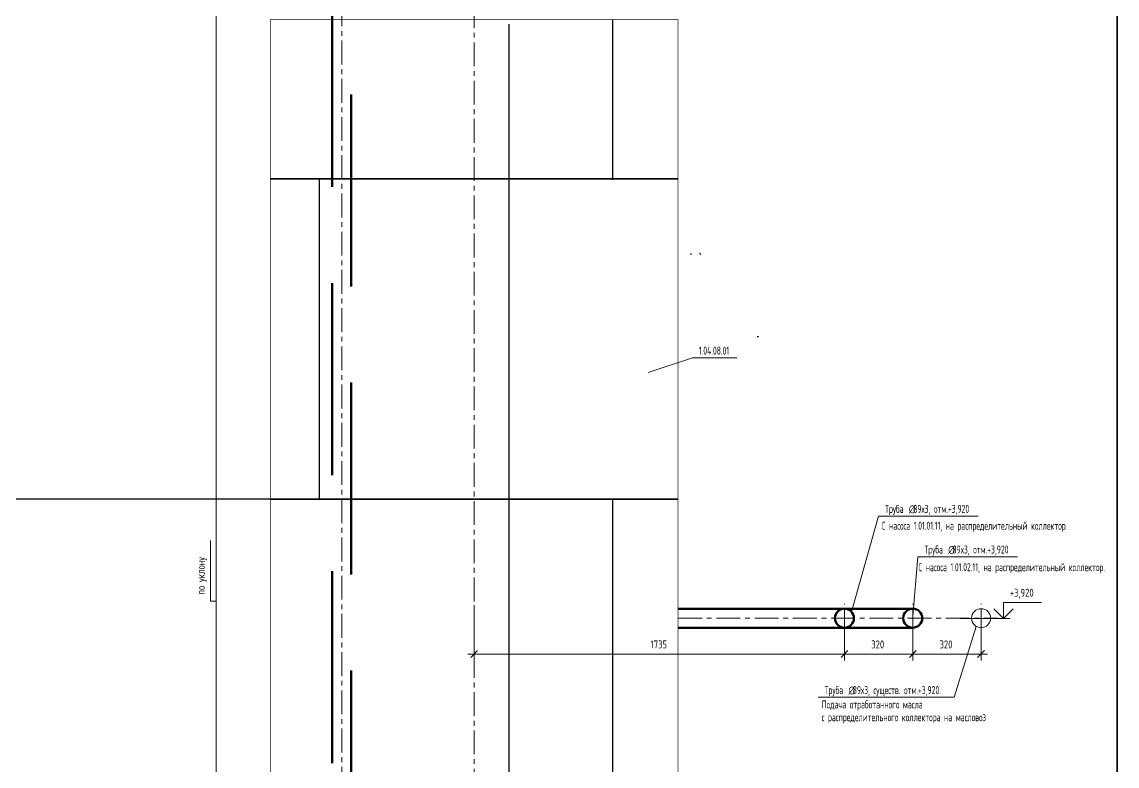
# Model space of a CAD drawing. Header units: millimetres. Extents: x -2281 to 17340, y -2563 to 4166.
# Drawn here: x 1928.9 to 2271, y 360.8 to 593.2 of the extents above; entities that cross this region are included whole.
import ezdxf

# ---------------------------------------------------------------- set-up
doc = ezdxf.new("R2010")
doc.units = ezdxf.units.MM
for name, pattern in [('K5LT32777', [0]), ('K5LT32783', [0]), ('K5LT32784', [0]), ('K5LT32821', [0]), ('K5LT32825', [90, 60, -30]), ('K5LT_AXLED', [11.939881, 7.439881, -1.5, 1.5, -1.5]), ('K5LT_BASIC', [0]), ('K5LT_THIN', [0])]:
    doc.linetypes.add(name, pattern=pattern)
doc.layers.add('Системный слой', color=7, linetype='Continuous')
doc.styles.add('KDIMTEXTSTYLE', font='GOST_AU.SHX', dxfattribs={"width": 0.96, "oblique": 15, "height": 5})
doc.styles.add('KTEXTSTYLE', font='GOST_AU.SHX', dxfattribs={"width": 0.96, "height": 5})
doc.dimstyles.new('KDIMSTYLE (0.07)', dxfattribs={"dimtxt": 5, "dimasz": 1, "dimexe": 2, "dimexo": 0, "dimgap": 1, "dimtad": 1, "dimlfac": 15, "dimtxsty": 'KDIMTEXTSTYLE', "dimsah": 1, "dimcen": 0, "dimdle": 1, "dimadec": 0, "dimazin": 0, "dimtfac": 0.667, "dimtmove": 0, "dimatfit": 3, "dimfxl": 1, "dimtvp": 1, "dimtolj": 1, "dimtzin": 0, "dimarcsym": 0})
pattern_1 = [(135, (0, 0), (-2.245064, -2.245064), [])]
pattern_2 = [(-45, (0, 0), (2.245064, 2.245064), [])]

# ---------------------------------------------------------------- blocks, each defined once
blk = doc.blocks.new('D81')
at = {"layer": 'Системный слой', "color": 7, "linetype": 'K5LT_THIN', "lineweight": 13}
for p, q in [((1989.64, 678.97), (1989.64, 680.97)), ((1996.21, 678.97), (1987.64, 678.97)), ((1990.7, 677.91), (1988.58, 680.03)), ((1989.64, 145.63), (1989.64, 678.97)), ((1987.84, 412.3), (1987.84, 431.25)), ((1989.64, 412.3), (1987.84, 412.3)), ((1991.84, 145.63), (1987.64, 145.63)), ((1988.58, 146.69), (1990.7, 144.57)), ((1989.64, 145.63), (1989.64, 143.63))]:
    blk.add_line(p, q, dxfattribs=at)
at = {"layer": 'Системный слой', "color": 7, "insert": (1983.59, 414.3), "char_height": 2.5, "attachment_point": 1, "rotation": 90, "style": 'KTEXTSTYLE'}
blk.add_mtext('\\H3.5;\\W0.965;\\Q15;\\Q0;\\H2.50;по уклону', dxfattribs=at)
blk.add_wipeout([(1981.84, 414.3), (1978.34, 414.3), (1978.34, 428.65), (1981.84, 428.65)]).dxf.layer = 'Системный слой'
blk = doc.blocks.new('KDIMARROW_03')
at = {"layer": 'Системный слой', "color": 0, "linetype": 'K5LT_THIN', "lineweight": 13}
for p, q in [((-1.06, -1.06), (1.06, 1.06)), ((0, 0), (-1, 0)), ((0, 0), (2, 0))]:
    blk.add_line(p, q, dxfattribs=at)
blk = doc.blocks.new('U619')
at = {"layer": 'Системный слой', "color": 7, "linetype": 'K5LT_THIN', "lineweight": 13}
for q in [(2124.57, 483.71), (2152.24, 488.31)]:
    blk.add_line((2138.38, 488.31), q, dxfattribs=at)
at = {"layer": 'Системный слой', "color": 7, "insert": (2140.38, 491.81), "char_height": 2.5, "attachment_point": 1, "style": 'KTEXTSTYLE'}
blk.add_mtext('\\H3.5;\\W0.965;\\Q15;\\Q0;\\W0.715;\\H2.50;{\\c255;1.04.08.01}', dxfattribs=at)
blk = doc.blocks.new('U737')
at = {"layer": 'Системный слой', "color": 7, "linetype": 'K5LT_THIN', "lineweight": 13}
for p, q in [((2235.49, 406.9), (2235.49, 411.9)), ((2235.49, 411.9), (2247.43, 411.9)), ((2232.49, 409.9), (2235.49, 406.9)), ((2235.49, 406.9), (2238.49, 409.9)), ((2221.87, 406.9), (2237.49, 406.9))]:
    blk.add_line(p, q, dxfattribs=at)
at = {"layer": 'Системный слой', "color": 7, "insert": (2237.49, 416.17), "char_height": 2.5, "attachment_point": 1, "style": 'KTEXTSTYLE'}
blk.add_mtext('\\H3.5;\\W0.965;\\Q15;\\Q0;\\H2.50;+3,920', dxfattribs=at)
blk = doc.blocks.new('U738')
at = {"layer": 'Системный слой', "color": 7, "linetype": 'K5LT_THIN', "lineweight": 13}
for q in [(2188.03, 408.97), (2227.63, 438.86)]:
    blk.add_line((2196.51, 438.86), q, dxfattribs=at)
at = {"layer": 'Системный слой', "color": 7, "char_height": 2.5, "attachment_point": 1, "style": 'KTEXTSTYLE'}
for s, insert in [('\\H3.5;\\W0.965;\\Q15;\\Q0;\\W0.715;\\H2.50;Труба ', (2198.51, 442.36)), ('\\H3.5;\\W0.965;\\Q15;\\Q0;\\W0.715;\\H2.50;∅', (2205.99, 442.36)), ('\\H3.5;\\W0.965;\\Q15;\\Q0;\\W0.715;\\H2.50;89х3, отм.+3,920', (2207.31, 442.36))]:
    blk.add_mtext(s, dxfattribs=dict(at, insert=insert))
blk = doc.blocks.new('U739')
at = {"layer": 'Системный слой', "color": 7, "linetype": 'K5LT_THIN', "lineweight": 13}
for q in [(2207.18, 407.63), (2239.91, 426.17)]:
    blk.add_line((2208.79, 426.17), q, dxfattribs=at)
at = {"layer": 'Системный слой', "color": 7, "char_height": 2.5, "attachment_point": 1, "style": 'KTEXTSTYLE'}
for s, insert in [('\\H3.5;\\W0.965;\\Q15;\\Q0;\\W0.715;\\H2.50;Труба ', (2210.79, 429.67)), ('\\H3.5;\\W0.965;\\Q15;\\Q0;\\W0.715;\\H2.50;∅', (2218.26, 429.67)), ('\\H3.5;\\W0.965;\\Q15;\\Q0;\\W0.715;\\H2.50;89х3, отм.+3,920', (2219.58, 429.67))]:
    blk.add_mtext(s, dxfattribs=dict(at, insert=insert))
blk = doc.blocks.new('U740')
at = {"layer": 'Системный слой', "color": 7, "linetype": 'K5LT_THIN', "lineweight": 13}
for q in [(2227.01, 404.41), (2177.63, 382.27)]:
    blk.add_line((2220.13, 382.27), q, dxfattribs=at)
at = {"layer": 'Системный слой', "color": 7, "char_height": 2.5, "attachment_point": 1, "style": 'KTEXTSTYLE'}
for s, insert in [('\\H3.5;\\W0.965;\\Q15;\\Q0;\\W0.715;\\H2.50;Труба ', (2179.63, 385.77)), ('\\H3.5;\\W0.965;\\Q15;\\Q0;\\W0.715;\\H2.50;∅', (2187.1, 385.77)), ('\\H3.5;\\W0.965;\\Q15;\\Q0;\\W0.715;\\H2.50;89х3, существ. отм.+3,920.', (2188.43, 385.77))]:
    blk.add_mtext(s, dxfattribs=dict(at, insert=insert))
blk = doc.blocks.new('T12')
at = {"layer": 'Системный слой', "color": 7, "char_height": 2.5, "attachment_point": 1, "style": 'KTEXTSTYLE'}
for s, insert in [('\\H3.5;\\W0.965;\\Q15;\\Q0;\\W0.715;\\H2.50;Подача отработанного масла ', (2178.72, 381.28)), ('\\H3.5;\\W0.965;\\Q15;\\Q0;\\W0.715;\\H2.50;с распределительного коллектора на масловоз', (2178.72, 377.28))]:
    blk.add_mtext(s, dxfattribs=dict(at, insert=insert))
blk = doc.blocks.new('D175')
at = {"layer": 'Системный слой', "color": 7, "linetype": 'K5LT_THIN', "lineweight": 13}
for p, q in [((2185.84, 406.97), (2185.84, 393.76)), ((2207.18, 406.97), (2207.18, 393.76)), ((2186.9, 396.83), (2184.78, 394.7)), ((2206.12, 394.7), (2208.24, 396.83)), ((2185.84, 395.76), (2183.84, 395.76)), ((2207.18, 395.76), (2209.18, 395.76))]:
    blk.add_line(p, q, dxfattribs=at)
blk.add_wipeout([(2194.23, 396.76), (2194.23, 400.33), (2198.61, 400.33), (2198.61, 396.76)]).dxf.layer = 'Системный слой'
blk.add_line((2185.84, 395.76), (2207.18, 395.76), dxfattribs=at)
at = {"layer": 'Системный слой', "color": 7, "insert": (2194.23, 400.03), "char_height": 2.5, "attachment_point": 1, "style": 'KTEXTSTYLE'}
blk.add_mtext('\\H3.5;\\W0.965;\\Q15;\\Q0;\\H2.50;320', dxfattribs=at)
blk = doc.blocks.new('D176')
at = {"layer": 'Системный слой', "color": 7, "linetype": 'K5LT_THIN', "lineweight": 13}
for p, q in [((2207.18, 406.97), (2207.18, 393.76)), ((2228.51, 406.97), (2228.51, 393.76)), ((2208.24, 396.83), (2206.12, 394.7)), ((2227.45, 394.7), (2229.57, 396.83)), ((2207.18, 395.76), (2205.18, 395.76)), ((2228.51, 395.76), (2230.51, 395.76))]:
    blk.add_line(p, q, dxfattribs=at)
blk.add_wipeout([(2215.56, 396.76), (2215.56, 400.33), (2219.94, 400.33), (2219.94, 396.76)]).dxf.layer = 'Системный слой'
blk.add_line((2207.18, 395.76), (2228.51, 395.76), dxfattribs=at)
at = {"layer": 'Системный слой', "color": 7, "insert": (2215.56, 400.03), "char_height": 2.5, "attachment_point": 1, "style": 'KTEXTSTYLE'}
blk.add_mtext('\\H3.5;\\W0.965;\\Q15;\\Q0;\\H2.50;320', dxfattribs=at)
blk = doc.blocks.new('D178')
at = {"layer": 'Системный слой', "color": 7, "linetype": 'K5LT_THIN', "lineweight": 13}
for p, q in [((2070.18, 411), (2070.18, 393.76)), ((2185.84, 406.97), (2185.84, 393.76)), ((2071.24, 396.83), (2069.12, 394.7)), ((2184.78, 394.7), (2186.9, 396.83)), ((2070.18, 395.76), (2068.18, 395.76)), ((2185.84, 395.76), (2187.84, 395.76))]:
    blk.add_line(p, q, dxfattribs=at)
blk.add_wipeout([(2125.3, 396.76), (2125.3, 400.33), (2130.51, 400.33), (2130.51, 396.76)]).dxf.layer = 'Системный слой'
blk.add_line((2070.18, 395.76), (2185.84, 395.76), dxfattribs=at)
at = {"layer": 'Системный слой', "color": 7, "insert": (2125.3, 400.03), "char_height": 2.5, "attachment_point": 1, "style": 'KTEXTSTYLE'}
blk.add_mtext('\\H3.5;\\W0.965;\\Q15;\\Q0;\\H2.50;1735', dxfattribs=at)

msp = doc.modelspace()

# ---------------------------------------------------------------- hatches: boundary and pattern name
at = {"layer": 'Системный слой'}
h = msp.add_hatch(dxfattribs=at)
h.set_pattern_fill('', angle=-90, style=0, pattern_type=0)
h.set_pattern_definition([(-45, (0, 0), (1.4142136, 1.4142136), [])])
h.paths.add_polyline_path([(2137.4799, 520.60405), (2137.3099, 520.60405), (2137.3099, 520.96405), (2137.4799, 520.96405)])
h.paths.add_polyline_path([(2137.8399, 520.60405), (2137.8399, 520.96405), (2138.06671, 520.96405), (2138.10074, 521.0048), (2138.4099, 521.0048), (2138.4099, 520.60405)])
h.paths.add_polyline_path([(2140.5099, 520.60405), (2140.5099, 521.0048), (2140.81906, 521.0048), (2140.85142, 520.96405), (2141.0799, 520.96405), (2141.0799, 520.60405)])
h.paths.add_polyline_path([(2141.4399, 520.96405), (2141.6099, 520.96405), (2141.6099, 520.60405), (2141.4399, 520.60405)])
at = {"layer": 'Системный слой', "true_color": 0xff0000}
h = msp.add_hatch(dxfattribs=at)
h.set_pattern_fill('', color=1, angle=-90, style=0, pattern_type=0)
h.set_pattern_definition(pattern_2)
h.paths.add_polyline_path([(2106.15126, 494.91772), (2106.16376, 494.90522), (2106.26436, 494.90522), (2106.28936, 494.91965), (2106.28936, 495.19079), (2106.26436, 495.20522), (2106.16376, 495.20522), (2106.15126, 495.19272)])
h.paths.add_polyline_path([(2105.03936, 494.91965), (2105.06436, 494.90522), (2105.16496, 494.90522), (2105.17746, 494.91772), (2105.17746, 495.19272), (2105.16496, 495.20522), (2105.06436, 495.20522), (2105.03936, 495.19079)])
h = msp.add_hatch(dxfattribs=at)
h.set_pattern_fill('', color=1, angle=90, style=0, pattern_type=0)
h.set_pattern_definition(pattern_1)
h.paths.add_polyline_path([(2105.45436, 493.24332), (2105.12785, 493.24332), (2105.13081, 493.24242), (2105.13522, 493.24108), (2105.1418, 493.23907), (2105.15166, 493.23608), (2105.16645, 493.23161), (2105.18862, 493.225), (2105.22191, 493.21538), (2105.27193, 493.20201), (2105.34728, 493.18557), (2105.41701, 493.17592), (2105.42359, 493.17534), (2105.43676, 493.17436), (2105.46316, 493.17302), (2105.51617, 493.17251), (2105.58513, 493.1749), (2105.61982, 493.17685), (2105.63739, 493.17793), (2105.64679, 493.17851), (2105.65372, 493.17894), (2105.66219, 493.17946), (2105.67429, 493.1802), (2105.69218, 493.18123), (2105.71889, 493.18262), (2105.75887, 493.1841), (2105.78624, 493.18455), (2105.79217, 493.18457), (2105.80403, 493.18455), (2105.82774, 493.18427), (2105.84716, 493.18389), (2105.85714, 493.18366), (2105.86289, 493.18353), (2105.86785, 493.18342), (2105.8741, 493.18328), (2105.88301, 493.18309), (2105.89614, 493.18284), (2105.91567, 493.18259), (2105.94483, 493.18262), (2105.98836, 493.18411), (2106.0023, 493.18507), (2106.00726, 493.18548), (2106.01716, 493.1864), (2106.03693, 493.18863), (2106.07634, 493.19452), (2106.15474, 493.2109), (2106.21819, 493.22726), (2106.24987, 493.236), (2106.26572, 493.24044), (2106.27366, 493.24267), (2106.276, 493.24332), (2105.87436, 493.24332), (2105.70389, 493.21437), (2105.53131, 493.22522)])
h = msp.add_hatch(dxfattribs=at)
h.set_pattern_fill('', color=1, angle=-90, style=0, pattern_type=0)
h.set_pattern_definition(pattern_2)
h.paths.add_polyline_path([(2157.76853, 494.91772), (2157.75603, 494.90522), (2157.65543, 494.90522), (2157.63043, 494.91965), (2157.63043, 495.19079), (2157.65543, 495.20522), (2157.75603, 495.20522), (2157.76853, 495.19272)])
h.paths.add_polyline_path([(2158.88043, 494.91965), (2158.85543, 494.90522), (2158.75483, 494.90522), (2158.74233, 494.91772), (2158.74233, 495.19272), (2158.75483, 495.20522), (2158.85543, 495.20522), (2158.88043, 495.19079)])
h = msp.add_hatch(dxfattribs=at)
h.set_pattern_fill('', color=1, angle=90, style=0, pattern_type=0)
h.set_pattern_definition(pattern_1)
h.paths.add_polyline_path([(2158.46543, 493.24332), (2158.79195, 493.24332), (2158.78898, 493.24242), (2158.78458, 493.24108), (2158.778, 493.23907), (2158.76813, 493.23608), (2158.75335, 493.23161), (2158.73117, 493.225), (2158.69789, 493.21538), (2158.64787, 493.20201), (2158.57252, 493.18557), (2158.50279, 493.17592), (2158.49621, 493.17534), (2158.48304, 493.17436), (2158.45664, 493.17302), (2158.40363, 493.17251), (2158.33467, 493.1749), (2158.29998, 493.17685), (2158.28241, 493.17793), (2158.273, 493.17851), (2158.26608, 493.17894), (2158.25761, 493.17946), (2158.2455, 493.1802), (2158.22761, 493.18123), (2158.20091, 493.18262), (2158.16092, 493.1841), (2158.13355, 493.18455), (2158.12762, 493.18457), (2158.11576, 493.18455), (2158.09206, 493.18427), (2158.07264, 493.18389), (2158.06266, 493.18366), (2158.0569, 493.18353), (2158.05195, 493.18342), (2158.04569, 493.18328), (2158.03678, 493.18309), (2158.02366, 493.18284), (2158.00413, 493.18259), (2157.97497, 493.18262), (2157.93144, 493.18411), (2157.91749, 493.18507), (2157.91254, 493.18548), (2157.90263, 493.1864), (2157.88287, 493.18863), (2157.84346, 493.19452), (2157.76506, 493.2109), (2157.70161, 493.22726), (2157.66993, 493.236), (2157.65408, 493.24044), (2157.64614, 493.24267), (2157.6438, 493.24332), (2158.04543, 493.24332), (2158.21591, 493.21437), (2158.38848, 493.22522)])

# ---------------------------------------------------------------- linework, layer by layer
at = {"color": 5, "linetype": 'K5LT_BASIC', "lineweight": 35, "true_color": 0x0000ff}
msp.add_line((2271, 836), (2271, 5), dxfattribs=at)
at = {"layer": 'Системный слой', "color": 30, "linetype": 'K5LT_AXLED', "lineweight": 13, "true_color": 0xff8000}
for p, q in [((2028.84422, 670.96705), (2028.84422, 238.05133)), ((2070.17755, 610.69284), (2070.17756, 120.16958)), ((2185.84422, 402.30295), (2185.84422, 411.50295)), ((2207.17756, 402.30295), (2207.17756, 411.50295)), ((2228.51089, 402.30295), (2228.51089, 411.50295)), ((2133.93502, 406.96962), (2233.73496, 406.96962))]:
    msp.add_line(p, q, dxfattribs=at)
at = {"layer": 'Системный слой', "color": 150, "linetype": 'K5LT32825', "lineweight": 50, "true_color": 0x007fff}
for p, q in [((2031.81089, 240.59181), (2031.81089, 602.60387)), ((2025.87755, 601.67487), (2025.87755, 240.59181))]:
    msp.add_line(p, q, dxfattribs=at)
at = {"layer": 'Системный слой', "color": 5, "linetype": 'K5LT32821', "lineweight": 25, "true_color": 0x0000ff}
for p, q in [((2081.17755, 212.58979), (2081.17755, 592.54993)), ((2113.51914, 543.92755), (2113.51914, 593.92755)), ((2006.51089, 544.19181), (2133.84422, 544.19181)), ((2021.91896, 443.92755), (2021.91896, 543.92755)), ((2070.17755, 444.19181), (1862.84422, 444.19181)), ((2006.51089, 444.19181), (2133.84422, 444.19181)), ((2113.51914, 343.92755), (2113.51914, 443.92755))]:
    msp.add_line(p, q, dxfattribs=at)
at = {"layer": 'Системный слой', "color": 7, "linetype": 'K5LT32777', "lineweight": 25}
for p, q in [((2133.84422, 544.19181), (2006.51089, 544.19181)), ((2133.84422, 444.19181), (2006.51089, 444.19181))]:
    msp.add_line(p, q, dxfattribs=at)
at = {"layer": 'Системный слой', "color": 211, "linetype": 'K5LT32783', "lineweight": 50, "true_color": 0xff7fff}
for p, q in [((2185.84422, 409.93628), (2133.84433, 409.93628)), ((2185.84422, 404.00295), (2133.84422, 404.00295))]:
    msp.add_line(p, q, dxfattribs=at)
at = {"layer": 'Системный слой', "color": 200, "linetype": 'K5LT32784', "lineweight": 50, "true_color": 0xbf00ff}
for p, q in [((2185.84422, 409.93628), (2207.17756, 409.93628)), ((2185.84422, 404.00295), (2207.17756, 404.00295))]:
    msp.add_line(p, q, dxfattribs=at)
at = {"layer": 'Системный слой', "color": 5, "linetype": 'K5LT32821', "true_color": 0x0000ff, "const_width": 0.25}
msp.add_lwpolyline([(2076.64402, 243.92514), (2133.84422, 243.92514), (2133.84422, 593.92514), (2006.51089, 593.92514), (2006.51089, 243.92514), (2063.7109, 243.92514)], dxfattribs=at)
at = {"layer": 'Системный слой', "color": 211, "linetype": 'K5LT32783', "lineweight": 50, "true_color": 0xff7fff}
msp.add_circle((2185.84422, 406.96962), 2.96667, dxfattribs=at)
at = {"layer": 'Системный слой', "color": 200, "linetype": 'K5LT32784', "lineweight": 50, "true_color": 0xbf00ff}
msp.add_circle((2207.17756, 406.96962), 2.96667, dxfattribs=at)
at = {"layer": 'Системный слой', "color": 7, "linetype": 'K5LT_THIN', "lineweight": 13}
msp.add_circle((2228.51089, 406.96962), 2.96667, dxfattribs=at)

# ---------------------------------------------------------------- block references
at = {"layer": 'Системный слой'}
for name in ['U619', 'U738', 'U739', 'U737', 'U740', 'T12']:
    msp.add_blockref(name, (0, 0), dxfattribs=at)

# ---------------------------------------------------------------- texts
at = {"layer": 'Системный слой', "color": 7, "char_height": 2.5, "attachment_point": 1, "style": 'KTEXTSTYLE'}
for s, insert in [('\\H3.5;\\W0.965;\\Q15;\\Q0;\\W0.715;\\H2.50;С насоса 1.01.01.11, на распределительный коллектор.', (2197.49933, 437.10555)), ('\\H3.5;\\W0.965;\\Q15;\\Q0;\\W0.715;\\H2.50;С насоса 1.01.02.11, на распределительный коллектор.', (2208.95258, 424.15169))]:
    msp.add_mtext(s, dxfattribs=dict(at, insert=insert))

# ---------------------------------------------------------------- next in the draw order: dimensions: what is measured, and where the dimension line sits
at = {"layer": 'Системный слой', "color": 7}
dim = msp.add_linear_dim(base=(1989.64364, 145.63372), p1=(1996.21088, 678.96705), p2=(1991.83522, 145.63372), angle=90, text='\\H50.0;\\W0.965;\\Q0;\\Q0;\\H2.50;по уклону\\Q0;\\H50.00;\\H50.0;\\W0.965;\\Q0;', dimstyle='KDIMSTYLE (0.07)', override={"dimexo": 0, "dimtoh": 1, "dimblk1": 'KDIMARROW_03', "dimblk2": 'KDIMARROW_03', "dimse1": 0, "dimse2": 0, "dimclrt": 7, "dimtmove": 1, "dimtolj": 1}, dxfattribs=at)
dim.commit()
dim.dimension.update_dxf_attribs({"geometry": 'D81', "text_midpoint": (1987.84364, 429.24934), "dimtype": 160})
dim = msp.add_linear_dim(base=(2185.84422, 395.76472), p1=(2207.17756, 406.96962), p2=(2185.84422, 406.96962), dimstyle='KDIMSTYLE (0.07)', override={"dimexo": 0, "dimpost": '\\H2.5;\\W0.965;\\Q0;<>', "dimblk1": 'KDIMARROW_03', "dimblk2": 'KDIMARROW_03', "dimse1": 0, "dimse2": 0, "dimclrt": 7, "dimtolj": 1}, dxfattribs=at)
dim.commit()
dim.dimension.update_dxf_attribs({"geometry": 'D175', "text_midpoint": (2196.51089, 395.76472), "dimtype": 160})

# ---------------------------------------------------------------- next in the draw order: dimensions: what is measured, and where the dimension line sits
for base, p1, p2, picture, middle in [((2070.17756, 395.76472), (2185.84422, 406.96962), (2070.17756, 411.00262), 'D178', (2128.01089, 395.76472)), ((2207.17756, 395.76472), (2228.51089, 406.96962), (2207.17756, 406.96962), 'D176', (2217.84422, 395.76472))]:
    dim = msp.add_linear_dim(base=base, p1=p1, p2=p2, dimstyle='KDIMSTYLE (0.07)', override={"dimexo": 0, "dimpost": '\\H2.5;\\W0.965;\\Q0;<>', "dimblk1": 'KDIMARROW_03', "dimblk2": 'KDIMARROW_03', "dimse1": 0, "dimse2": 0, "dimclrt": 7, "dimtolj": 1}, dxfattribs=at)
    dim.commit()
    dim.dimension.update_dxf_attribs({"geometry": picture, "text_midpoint": middle, "dimtype": 160})

doc.saveas('drawing.dxf')
